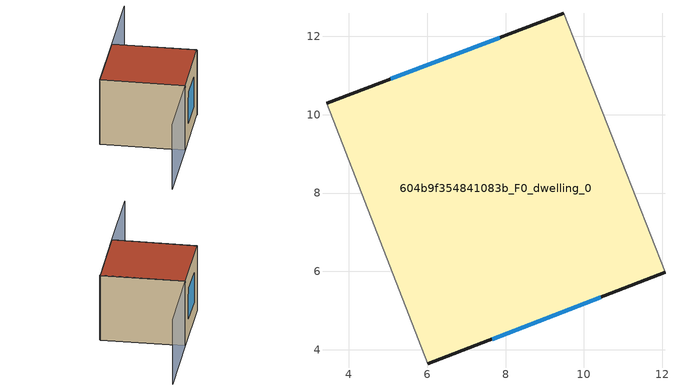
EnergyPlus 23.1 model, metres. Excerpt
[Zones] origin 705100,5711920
604b9f354841083b_F0_dwelling_0
 floor ground (EU_floor_Construction): 9.49,12.58 12.07,5.97 6.02,3.65 3.43,10.29 z0
 wall outside (EU_wall_Construction): 9.49,12.58 3.43,10.29 / 6.02,3.65 12.07,5.97 z0:6
 wall adiabatic (EU_wall_Construction): 12.07,5.97 9.49,12.58 / 3.43,10.29 6.02,3.65 z0:6
 window (EU_Window_Construction): 7.85,11.96 5.07,10.91 / 7.66,4.28 10.43,5.34 z1.62:4.38
 roof outside (EU_roof_Construction): 12.07,5.97 9.49,12.58 3.43,10.29 6.02,3.65 z6
shading: 3.49,10.31 6.02,3.65 / 6.02,3.65 -0.55,1.15 / 12.04,5.92 9.49,12.58 / 9.49,12.58 15.93,15.06 z0:6
[Building]
EU S2 Campaign: North Axis=0; Terrain=City; Solar Distribution=FullExterior
[Site:Location]
London: Latitude=51.5; Longitude=-0.5; Time Zone=0; Elevation=25
[SizingPeriod:WeatherFileDays]
AnnualSizingPeriod: Begin Month=1; Begin Day of Month=1; End Month=12; End Day of Month=31; Day of Week for Start Day=Monday; Use Weather File Daylight Saving Period=No; Use Weather File Rain and Snow Indicators=No
[MATERIAL]
EU_InternalMass_Material: Roughness=MediumRough; Thickness=0.1; Conductivity=1; Density=1800; Specific Heat=900; Thermal Absorptance=0.9; Solar Absorptance=0.7; Visible Absorptance=0.7
[MATERIAL:NOMASS] Roughness=MediumRough; Thermal Absorptance=0.9; Solar Absorptance=0.7; Visible Absorptance=0.7
Name | Thermal Resistance
EU_wall_NoMass | 0.727863
EU_roof_NoMass | 0.773354
EU_floor_NoMass | 1.79329
[WINDOWMATERIAL:SIMPLEGLAZINGSYSTEM]
EU_Window_SimpleGlazing: UFactor=2.58614; Solar Heat Gain Coefficient=0.76; Visible Transmittance=0.76
[CONSTRUCTION]
EU_wall_Construction: EU_wall_NoMass
EU_roof_Construction: EU_roof_NoMass
EU_floor_Construction: EU_floor_NoMass
EU_InternalMass_Construction: EU_InternalMass_Material
EU_Window_Construction: EU_Window_SimpleGlazing
[ZONE]
604b9f354841083b_F0_dwelling_0: Type=1; Multiplier=1; Ceiling Height=autocalculate; Volume=276.467; Floor Area=autocalculate; Part of Total Floor Area=Yes
[INTERNALMASS]
604b9f354841083b_F0_dwelling_0_EU_InternalMass: Construction=EU_InternalMass_Construction; Zone or ZoneList=604b9f354841083b_F0_dwelling_0; Surface Area=46.0778
[OTHEREQUIPMENT]
EU_Step8_InternalGain_604b9f354841083b_F0_dwelling_0_f000: Fuel Type=Electricity; Zone or ZoneList or Space or SpaceList=604b9f354841083b_F0_dwelling_0; Schedule=EU_Step8_GainSchedule_604b9f354841083b_F0_dwelling_0_f000; Design Level Calculation Method=Watts/Area; Power per Zone Floor Area=1; Fraction Latent=0; Fraction Radiant=0; Fraction Lost=0; Carbon Dioxide Generation Rate=0; EndUse Subcategory=EU_Step8_InternalGains
[ZONEVENTILATION:DESIGNFLOWRATE]
EU_ConstantAir_604b9f354841083b_F0_dwelling_0: Zone or ZoneList or Space or SpaceList=604b9f354841083b_F0_dwelling_0; Schedule=EU_AlwaysOn; Design Flow Rate Calculation Method=AirChanges/Hour; Air Changes per Hour=0.484901; Ventilation Type=Natural; Fan Pressure Rise=0; Fan Total Efficiency=1; Constant Term Coefficient=1; Temperature Term Coefficient=0; Velocity Term Coefficient=0; Velocity Squared Term Coefficient=0; Minimum Indoor Temperature=-100; Maximum Indoor Temperature=100; Delta Temperature=-100; Minimum Outdoor Temperature=-100; Maximum Outdoor Temperature=100; Maximum Wind Speed=40
[HVACTEMPLATE:THERMOSTAT]
EU_HeatOnly_604b9f354841083b_F0_dwelling_0: Constant Heating Setpoint=20; Constant Cooling Setpoint=50
[HVACTEMPLATE:ZONE:IDEALLOADSAIRSYSTEM]
604b9f354841083b_F0_dwelling_0: Template Thermostat=EU_HeatOnly_604b9f354841083b_F0_dwelling_0; System Availability Schedule=EU_AlwaysOn; Maximum Heating Supply Air Temperature=50; Minimum Cooling Supply Air Temperature=13; Maximum Heating Supply Air Humidity Ratio=0.0156; Minimum Cooling Supply Air Humidity Ratio=0.0077; Heating Limit=NoLimit; Cooling Limit=NoLimit; Heating Availability Schedule=EU_AlwaysOn; Cooling Availability Schedule=EU_CoolingOff; Dehumidification Control Type=ConstantSensibleHeatRatio; Cooling Sensible Heat Ratio=0.7; Dehumidification Setpoint=60; Humidification Control Type=None; Humidification Setpoint=30; Outdoor Air Method=None; Outdoor Air Flow Rate per Person=0.00944; Outdoor Air Flow Rate per Zone Floor Area=0; Outdoor Air Flow Rate per Zone=0; Demand Controlled Ventilation Type=None; Outdoor Air Economizer Type=NoEconomizer; Heat Recovery Type=None; Sensible Heat Recovery Effectiveness=0.7; Latent Heat Recovery Effectiveness=0.65
[SIZING:ZONE]
604b9f354841083b_F0_dwelling_0: Zone Cooling Design Supply Air Temperature Input Method=SupplyAirTemperature; Zone Cooling Design Supply Air Temperature=13; Zone Heating Design Supply Air Temperature Input Method=SupplyAirTemperature; Zone Heating Design Supply Air Temperature=50; Zone Cooling Design Supply Air Humidity Ratio=0.008; Zone Heating Design Supply Air Humidity Ratio=0.008; Cooling Design Air Flow Method=DesignDay; Cooling Design Air Flow Rate=0; Cooling Minimum Air Flow per Zone Floor Area=0.000762; Cooling Minimum Air Flow=0; Cooling Minimum Air Flow Fraction=0.2; Heating Design Air Flow Method=DesignDay; Heating Design Air Flow Rate=0; Heating Maximum Air Flow per Zone Floor Area=0.002032; Heating Maximum Air Flow=0.141576; Heating Maximum Air Flow Fraction=0.3; Account for Dedicated Outdoor Air System=No; Dedicated Outdoor Air System Control Strategy=NeutralSupplyAir; Dedicated Outdoor Air Low Setpoint Temperature for Design=autosize; Dedicated Outdoor Air High Setpoint Temperature for Design=autosize; Zone Load Sizing Method=Sensible Load Only No Latent Load; Zone Latent Cooling Design Supply Air Humidity Ratio Input Method=HumidityRatioDifference; Zone Cooling Design Supply Air Humidity Ratio Difference=0.005; Zone Latent Heating Design Supply Air Humidity Ratio Input Method=HumidityRatioDifference; Zone Humidification Design Supply Air Humidity Ratio Difference=0.005
[SCHEDULE:CONSTANT]
Name | Hourly Value
EU_AlwaysOn | 1
EU_CoolingOff | 0
[SCHEDULE:FILE]
EU_Step8_GainSchedule_604b9f354841083b_F0_dwelling_0_f000: File=../../schedules/604b9f354841083b/604b9f354841083b_F0_dwelling_0_f000_gain.csv; Column Number=1; Rows to Skip at Top=0; Number of Hours of Data=8760; Column Separator=Comma; Interpolate to Timestep=No; Minutes per Item=60; Adjust Schedule for Daylight Savings=Yes
